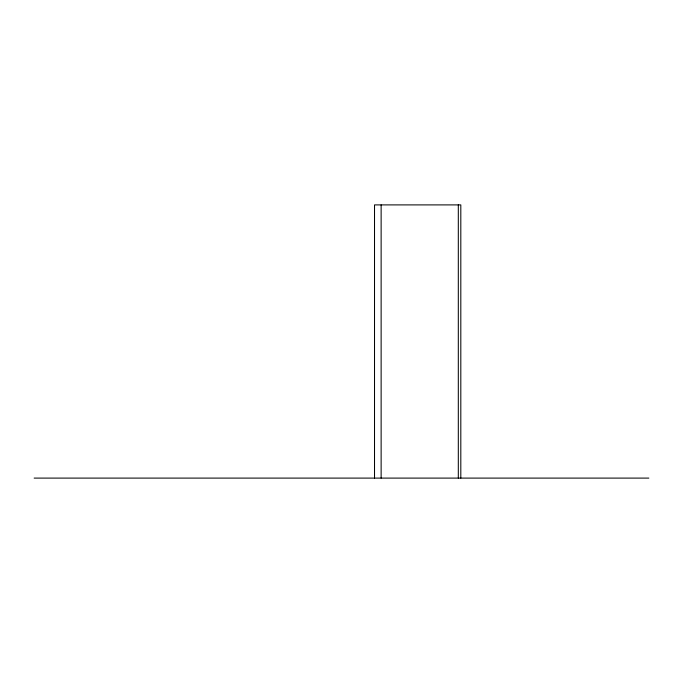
<?xml version="1.0" encoding="UTF-8"?>
<svg xmlns="http://www.w3.org/2000/svg" width="683" height="683" viewBox="0 0 683 683"><rect width="100%" height="100%" fill="white"/><g stroke="black" fill="none" stroke-linecap="round" stroke-linejoin="round"><path stroke-width="1.02" d="M34.15 478.1L648.85 478.1M460.812 478.1L460.812 204.9L374.523 204.9L374.523 478.1M458.31 204.9L458.31 478.1M381.131 204.9L381.131 478.1"/></g></svg>
